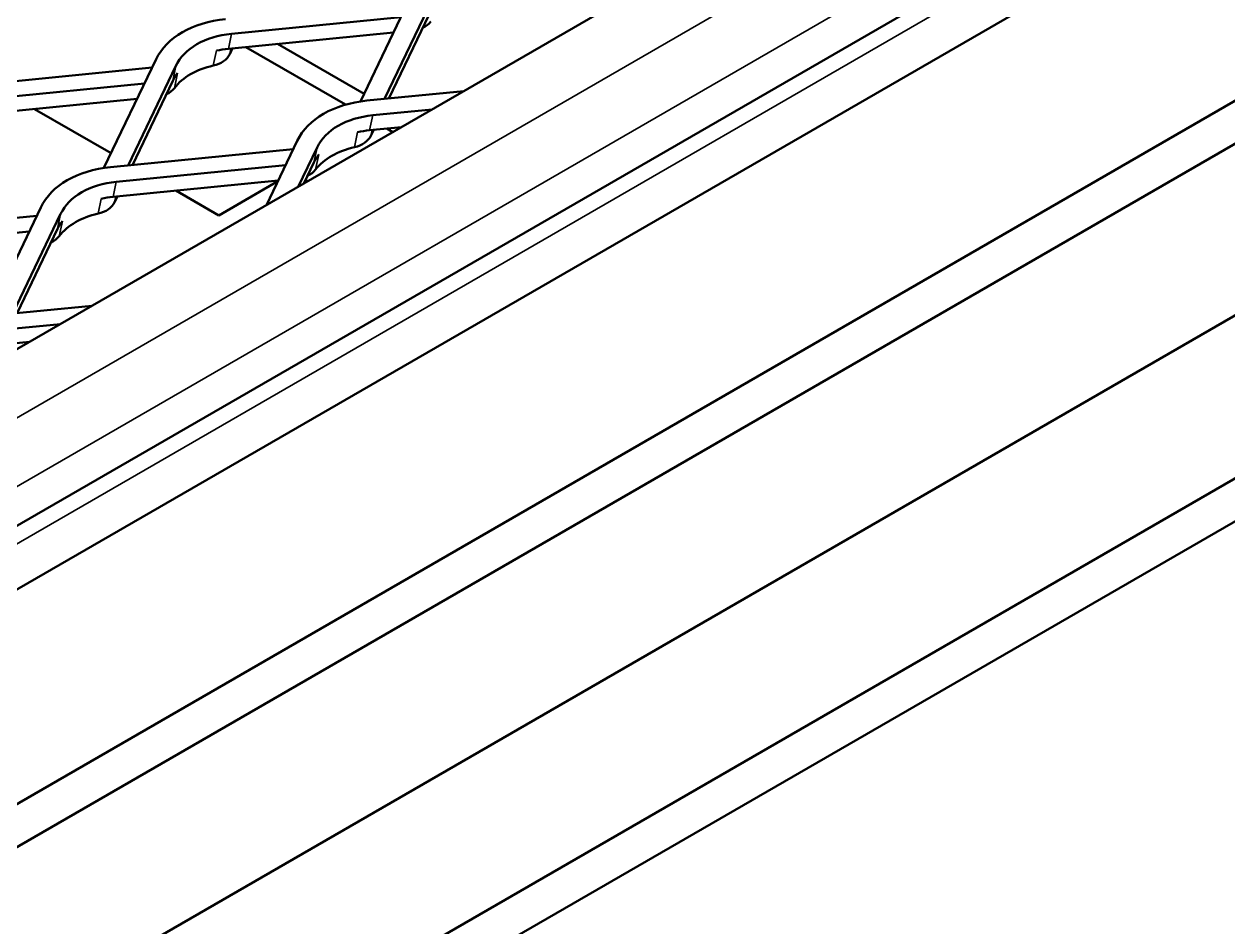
# Model space of a CAD drawing. Header units: millimetres. Extents: x 0 to 1485, y 0 to 1050.
# Drawn here: x 1108.8 to 1223.4, y 201 to 286.9 of the extents above; entities that cross this region are included whole.
import ezdxf

# ---------------------------------------------------------------- set-up
doc = ezdxf.new("R2010")
doc.units = ezdxf.units.MM
doc.header["$LTSCALE"] = 2.5
doc.layers.add('Sichtbar (ISO)', color=7, linetype='Continuous', lineweight=50)
doc.layers.add('Sichtbar schmal (ISO)', color=7, linetype='Continuous', lineweight=35)

msp = doc.modelspace()

# ---------------------------------------------------------------- linework, layer by layer
at = {"layer": 'Sichtbar (ISO)'}
for p, q in [((1025.5465, 208.2974), (1414.4553, 432.8339)), ((1437.9654, 429.5969), (1026.2536, 191.8951)), ((1449.8106, 430.3844), (1026.9607, 186.2519)), ((1026.9607, 165.8395), (1449.8106, 409.972)), ((1026.9607, 161.7571), (1435.6685, 397.7246)), ((1026.9607, 145.4271), (1435.6685, 381.3946)), ((1026.9607, 129.9137), (1441.3253, 369.1472)), ((1026.9607, 125.8312), (1441.3253, 365.0647)), ((1140.8426, 279.562), (1145.7973, 289.8992)), ((1147.6811, 289.2726), (1143.1428, 279.8039)), ((1128.5842, 286.0037), (1144.6896, 287.5882)), ((1143.5469, 279.8437), (1147.3834, 287.8481)), ((1128.2865, 284.5792), (1143.9878, 286.1239)), ((1128.412, 284.0539), (1128.6825, 284.6182)), ((1129.9382, 284.7417), (1139.4326, 279.2601)), ((1141.19, 280.2867), (1132.9589, 285.0389)), ((1121.4021, 283.5714), (1116.4475, 273.2342)), ((1118.7476, 273.4761), (1123.2859, 282.9447)), ((1103.6298, 281.0673), (1121.022, 282.7783)), ((1120.2944, 281.2603), (1104.189, 279.6759)), ((1119.1517, 273.5159), (1122.9882, 281.5202)), ((1103.8913, 278.2514), (1119.5926, 279.7961)), ((1150.6847, 280.5459), (1141.46, 279.6384)), ((1117.1195, 274.6362), (1109.8435, 278.837)), ((1142.0192, 278.247), (1147.6649, 278.8024)), ((1141.7215, 276.8225), (1144.752, 277.1206)), ((1141.847, 276.2972), (1142.1175, 276.8615)), ((1143.3732, 276.985), (1143.9451, 276.6548)), ((1117.0648, 273.3105), (1134.457, 275.0216)), ((1134.8371, 275.8147), (1131.9092, 269.7058)), ((1134.929, 271.4493), (1136.7209, 275.188)), ((1133.7294, 273.5036), (1117.624, 271.9191)), ((1135.4613, 271.7567), (1136.4232, 273.7635)), ((1117.3263, 270.4946), (1133.0276, 272.0394)), ((1132.9913, 271.9636), (1127.3699, 268.7181)), ((1135.8552, 271.9841), (1135.6321, 272.1129)), ((1117.4519, 269.9693), (1117.7223, 270.5336)), ((1127.3699, 268.7181), (1123.2786, 271.0802)), ((1105.4873, 259.1496), (1110.4419, 269.4868)), ((1110.0618, 268.6938), (1092.6696, 266.9827)), ((1112.3258, 268.8602), (1107.7874, 259.3915)), ((1093.2289, 265.5913), (1109.3342, 267.1758)), ((1108.1915, 259.4313), (1112.028, 267.4357)), ((1115.3294, 260.1335), (1106.1046, 259.226)), ((1106.6639, 257.8346), (1112.3096, 258.39)), ((1106.3662, 256.4101), (1109.3966, 256.7082))]:
    msp.add_line(p, q, dxfattribs=at)
for centre, major_axis, start_param, end_param in [((1130.8212, 280.4382), (-9.7885, 2.0459), 5.14148013, 6.11622732), ((1144.8903, 288.3823), (2.9365, -0.6138), 5.54107457, 5.96226963), ((1130.8212, 280.4382), (-7.8308, 1.6367), 5.14148013, 6.11622732), ((1130.5235, 279.0137), (7.8308, -1.6367), 1.99988748, 2.15384516), ((1130.2258, 277.5892), (-7.8308, 1.6367), 5.29543781, 5.96226963), ((1125.5863, 284.9939), (2.9365, -0.6138), 5.29543781, 6.11622732), ((1130.5235, 279.0137), (-7.8308, 1.6367), 5.96226963, 6.11622732), ((1120.4951, 282.0545), (2.9365, -0.6138), 5.54107457, 5.96226963), ((1144.2563, 272.6814), (-9.7885, 2.0459), 5.14148013, 6.11622732), ((1144.2563, 272.6814), (-7.8308, 1.6367), 5.14148013, 6.11622732), ((1139.0213, 277.2372), (2.9365, -0.6138), 5.29543781, 6.11622732), ((1143.9585, 271.2569), (7.8308, -1.6367), 1.99988748, 2.15384516), ((1143.6608, 269.8324), (-7.8308, 1.6367), 5.29543781, 5.96226963), ((1143.9585, 271.2569), (-7.8308, 1.6367), 5.96226963, 6.11622732), ((1119.8611, 266.3536), (-9.7885, 2.0459), 5.14148013, 6.11622732), ((1133.9301, 274.2978), (2.9365, -0.6138), 5.54107457, 5.96226963), ((1119.8611, 266.3536), (-7.8308, 1.6367), 5.14148013, 6.11622732), ((1119.5634, 264.9291), (7.8308, -1.6367), 1.99988748, 2.15384516), ((1114.6261, 270.9093), (2.9365, -0.6138), 5.29543781, 6.11622732), ((1119.5634, 264.9291), (-7.8308, 1.6367), 5.96226963, 6.11622732), ((1119.2656, 263.5046), (-7.8308, 1.6367), 5.29543781, 5.96226963), ((1109.5349, 267.9699), (2.9365, -0.6138), 5.54107457, 5.96226963)]:
    msp.add_ellipse(centre, major_axis=major_axis, ratio=0.68595823, start_param=start_param, end_param=end_param, dxfattribs=at)
at = {"layer": 'Sichtbar schmal (ISO)'}
for p, q in [((1025.5465, 201.7654), (1425.769, 432.8339)), ((1026.2536, 190.2041), (1442.9654, 430.7927)), ((1025.5465, 195.2334), (1431.4258, 429.5679)), ((1128.5842, 286.0037), (1128.2865, 284.5792)), ((1126.8516, 282.9744), (1127.1493, 284.3989)), ((1128.412, 284.0539), (1128.5267, 284.6029)), ((1123.2859, 282.9447), (1122.9882, 281.5202)), ((1123.1489, 280.8367), (1123.4466, 282.2612)), ((1142.0192, 278.247), (1141.7215, 276.8225)), ((1140.2866, 275.2177), (1140.5843, 276.6422)), ((1141.847, 276.2972), (1141.9618, 276.8461)), ((1136.7209, 275.188), (1136.4232, 273.7635)), ((1136.5839, 273.08), (1136.8817, 274.5045)), ((1117.3263, 270.4946), (1117.624, 271.9191)), ((1117.5666, 270.5183), (1117.4519, 269.9693)), ((1116.1892, 270.3143), (1115.8914, 268.8898)), ((1112.028, 267.4357), (1112.3258, 268.8602)), ((1112.4865, 268.1766), (1112.1888, 266.7521))]:
    msp.add_line(p, q, dxfattribs=at)

doc.saveas('drawing.dxf')
